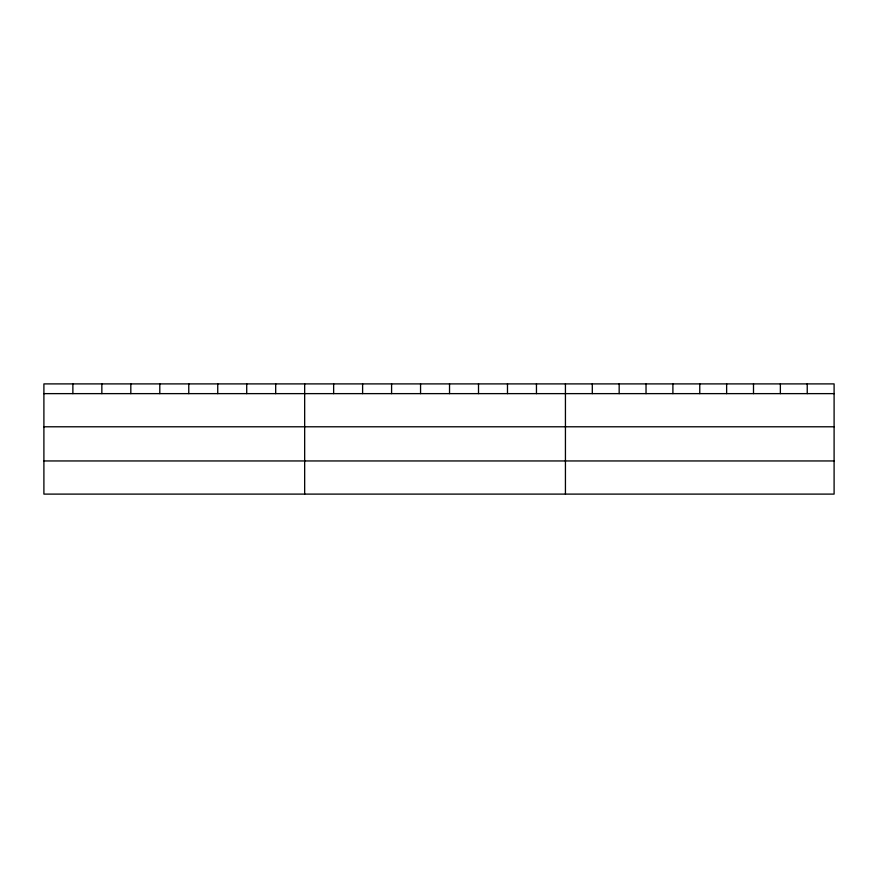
<?xml version="1.0" encoding="UTF-8"?>
<svg xmlns="http://www.w3.org/2000/svg" width="878" height="878" viewBox="0 0 878 878"><rect width="100%" height="100%" fill="white"/><g stroke="black" fill="none" stroke-linecap="round" stroke-linejoin="round"><path stroke-width="1.32" d="M834.1 426.785L834.1 383.895L43.9 383.895L43.9 494.105L834.1 494.105L834.1 426.785L43.9 426.785M43.9 393.629L834.1 393.629M43.9 460.95L834.1 460.95M807.233 383.895L807.233 393.629M780.366 383.895L780.366 393.629M753.5 383.895L753.5 393.629M726.633 383.895L726.633 393.629M699.766 383.895L699.766 393.629M672.899 383.895L672.899 393.629M646.032 383.895L646.032 393.629M619.166 383.895L619.166 393.629M592.299 383.895L592.299 393.629M565.432 383.895L565.432 494.105M536.458 383.895L536.458 393.629M507.484 383.895L507.484 393.629M478.51 383.895L478.51 393.629M449.536 383.895L449.536 393.629M420.562 383.895L420.562 393.629M391.588 383.895L391.588 393.629M362.614 383.895L362.614 393.629M333.64 383.895L333.64 393.629M304.666 383.895L304.666 494.105M275.692 383.895L275.692 393.629M246.718 383.895L246.718 393.629M217.744 383.895L217.744 393.629M188.77 383.895L188.77 393.629M159.796 383.895L159.796 393.629M130.822 383.895L130.822 393.629M101.848 383.895L101.848 393.629M72.874 383.895L72.874 393.629"/></g></svg>
